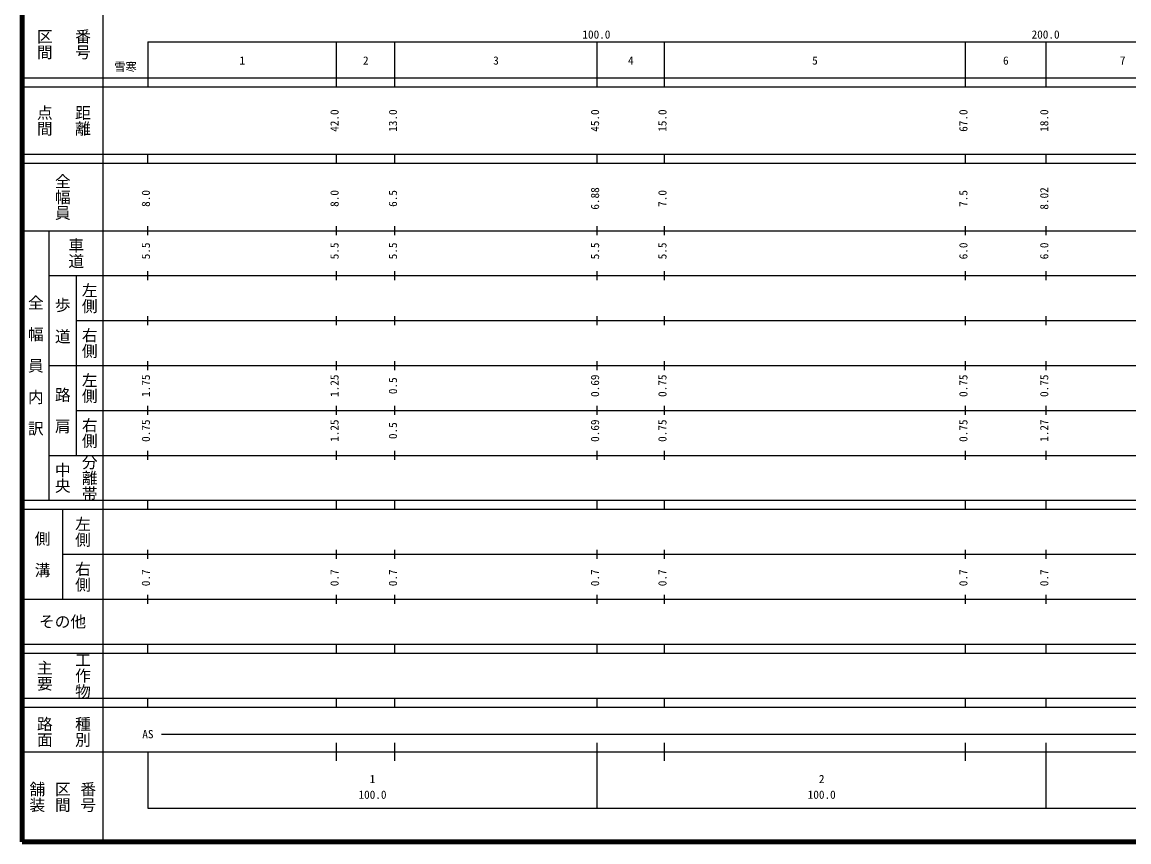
# Model space of a CAD drawing. Units: millimetres on the paper, enlarged 1000 times. Extents: x 40000 to 680000, y 20000 to 380000.
# Drawn here: x 40000 to 286384, y 20000 to 202409 of the extents above; entities that cross this region are included whole.
import ezdxf
from ezdxf.enums import TextEntityAlignment as Align

# ---------------------------------------------------------------- set-up
doc = ezdxf.new("R2010")
doc.units = ezdxf.units.MM
doc.header["$LTSCALE"] = 1000
doc.layers.add('M-TTL', color=2, linetype='Continuous', lineweight=140)
doc.layers.add('M-TTL-BAND', color=7, linetype='Continuous', lineweight=25)
doc.styles.add('@ＭＳ ゴシック', font='')
doc.styles.add('ＭＳ ゴシック', font='')
doc.styles.get('@ＭＳ ゴシック').set_extended_font_data('@MS Gothic')
doc.styles.get('ＭＳ ゴシック').set_extended_font_data('MS Gothic')

msp = doc.modelspace()

# ---------------------------------------------------------------- linework, layer by layer
at = {"layer": 'M-TTL'}
for p, q in [((40000, 380000), (40000, 20000)), ((40000, 20000), (680000, 20000))]:
    msp.add_line(p, q, dxfattribs=at)
at = {"layer": 'M-TTL-BAND'}
for p, q in [((58000, 370000), (58000, 20000)), ((68000, 198000), (579000, 198000)), ((68000, 198000), (68000, 188000)), ((110000, 188000), (110000, 198000)), ((123000, 188000), (123000, 198000)), ((168000, 188000), (168000, 198000)), ((183000, 188000), (183000, 198000)), ((250000, 188000), (250000, 198000)), ((268000, 188000), (268000, 198000)), ((40000, 190000), (579000, 190000)), ((40000, 188000), (579000, 188000)), ((40000, 173000), (579000, 173000)), ((68000, 171000), (68000, 173000)), ((110000, 171000), (110000, 173000)), ((123000, 171000), (123000, 173000)), ((168000, 171000), (168000, 173000)), ((183000, 171000), (183000, 173000)), ((250000, 171000), (250000, 173000)), ((268000, 171000), (268000, 173000)), ((40000, 171000), (579000, 171000)), ((40000, 156000), (579000, 156000)), ((46000, 96000), (46000, 156000)), ((68000, 155000), (68000, 157000)), ((110000, 155000), (110000, 157000)), ((123000, 155000), (123000, 157000)), ((168000, 155000), (168000, 157000)), ((183000, 155000), (183000, 157000)), ((250000, 155000), (250000, 157000)), ((268000, 155000), (268000, 157000)), ((46000, 146000), (579000, 146000)), ((52000, 146000), (52000, 106000)), ((68000, 145000), (68000, 147000)), ((110000, 145000), (110000, 147000)), ((123000, 145000), (123000, 147000)), ((168000, 145000), (168000, 147000)), ((183000, 145000), (183000, 147000)), ((250000, 145000), (250000, 147000)), ((268000, 145000), (268000, 147000)), ((52000, 136000), (579000, 136000)), ((68000, 135000), (68000, 137000)), ((110000, 135000), (110000, 137000)), ((123000, 135000), (123000, 137000)), ((168000, 135000), (168000, 137000)), ((183000, 135000), (183000, 137000)), ((250000, 135000), (250000, 137000)), ((268000, 135000), (268000, 137000)), ((46000, 126000), (579000, 126000)), ((68000, 125000), (68000, 127000)), ((110000, 125000), (110000, 127000)), ((123000, 125000), (123000, 127000)), ((168000, 125000), (168000, 127000)), ((183000, 125000), (183000, 127000)), ((250000, 125000), (250000, 127000)), ((268000, 125000), (268000, 127000)), ((52000, 116000), (579000, 116000)), ((68000, 115000), (68000, 117000)), ((110000, 115000), (110000, 117000)), ((123000, 115000), (123000, 117000)), ((168000, 115000), (168000, 117000)), ((183000, 115000), (183000, 117000)), ((250000, 115000), (250000, 117000)), ((268000, 115000), (268000, 117000)), ((46000, 106000), (579000, 106000)), ((68000, 105000), (68000, 107000)), ((110000, 105000), (110000, 107000)), ((123000, 105000), (123000, 107000)), ((168000, 105000), (168000, 107000)), ((183000, 105000), (183000, 107000)), ((250000, 105000), (250000, 107000)), ((268000, 105000), (268000, 107000)), ((40000, 96000), (579000, 96000)), ((40000, 94000), (579000, 94000)), ((49000, 94000), (49000, 74000)), ((68000, 94000), (68000, 96000)), ((110000, 94000), (110000, 96000)), ((123000, 94000), (123000, 96000)), ((168000, 94000), (168000, 96000)), ((183000, 94000), (183000, 96000)), ((250000, 94000), (250000, 96000)), ((268000, 94000), (268000, 96000)), ((49000, 84000), (579000, 84000)), ((68000, 83000), (68000, 85000)), ((110000, 83000), (110000, 85000)), ((123000, 83000), (123000, 85000)), ((168000, 83000), (168000, 85000)), ((183000, 83000), (183000, 85000)), ((250000, 83000), (250000, 85000)), ((268000, 83000), (268000, 85000)), ((40000, 74000), (579000, 74000)), ((68000, 73000), (68000, 75000)), ((110000, 73000), (110000, 75000)), ((123000, 73000), (123000, 75000)), ((168000, 73000), (168000, 75000)), ((183000, 73000), (183000, 75000)), ((250000, 73000), (250000, 75000)), ((268000, 73000), (268000, 75000)), ((40000, 64000), (579000, 64000)), ((40000, 62000), (579000, 62000)), ((68000, 62000), (68000, 64000)), ((110000, 62000), (110000, 64000)), ((123000, 62000), (123000, 64000)), ((168000, 62000), (168000, 64000)), ((183000, 62000), (183000, 64000)), ((250000, 62000), (250000, 64000)), ((268000, 62000), (268000, 64000)), ((40000, 52000), (579000, 52000)), ((68000, 50000), (68000, 52000)), ((110000, 50000), (110000, 52000)), ((123000, 50000), (123000, 52000)), ((168000, 50000), (168000, 52000)), ((183000, 50000), (183000, 52000)), ((250000, 50000), (250000, 52000)), ((268000, 50000), (268000, 52000)), ((40000, 50000), (579000, 50000)), ((71000, 44000), (505500, 44000)), ((110000, 38000), (110000, 42000)), ((123000, 38000), (123000, 42000)), ((168000, 27500), (168000, 42000)), ((183000, 38000), (183000, 42000)), ((250000, 38000), (250000, 42000)), ((268000, 27500), (268000, 42000)), ((40000, 40000), (579000, 40000)), ((68000, 40000), (68000, 27500)), ((68000, 27500), (579000, 27500))]:
    msp.add_line(p, q, dxfattribs=at)

# ---------------------------------------------------------------- texts
at = {"layer": 'M-TTL-BAND', "style": '@ＭＳ ゴシック'}
for s, p in [('区間', (45000, 197500)), ('番号', (53500, 197500)), ('点間', (45000, 180500)), ('距離', (53500, 180500)), ('全幅員', (49000, 163500)), ('車道', (52000, 151000)), ('左側', (55000, 141000)), ('全\u3000幅\u3000員\u3000内\u3000訳', (43000, 126000)), ('歩\u3000道', (49000, 136000)), ('右側', (55000, 131000)), ('左側', (55000, 121000)), ('路\u3000肩', (49000, 116000)), ('右側', (55000, 111000)), ('分離帯', (55000, 101000)), ('中央', (49000, 101000)), ('左側', (53500, 89000)), ('側\u3000溝', (44500, 84000)), ('右側', (53500, 79000)), ('工作物', (53500, 57000)), ('主要', (45000, 57000)), ('路面', (45000, 44500)), ('種別', (53500, 44500)), ('舗装', (43333, 30000)), ('区間', (49000, 30000)), ('番号', (54667, 30000))]:
    msp.add_text(s, height=2566, rotation=270, dxfattribs=at).set_placement(p, align=Align.MIDDLE_CENTER)
at = {"layer": 'M-TTL-BAND', "style": 'ＭＳ ゴシック'}
for s, p in [('100.0', (167844, 198195)), ('200.0', (267844, 198195)), ('1', (89000, 192405)), ('2', (116500, 192405)), ('3', (145500, 192405)), ('4', (175500, 192405)), ('5', (216500, 192405)), ('6', (259000, 192405)), ('7', (285000, 192405)), ('AS', (68000, 42500)), ('1', (118000, 32523)), ('2', (218000, 32523)), ('100.0', (118000, 29033)), ('100.0', (218000, 29033))]:
    msp.add_text(s, height=1833, dxfattribs=at).set_placement(p, align=Align.BOTTOM_CENTER)
msp.add_text('雪寒', height=1833, dxfattribs=at).set_placement((65500, 191000), align=Align.BOTTOM_RIGHT)
for s, p in [('42.0', (111000, 180500)), ('13.0', (124000, 180500)), ('45.0', (169000, 180500)), ('15.0', (184000, 180500)), ('67.0', (251000, 180500)), ('18.0', (269000, 180500)), ('6.88', (169000, 163174)), ('8.02', (269000, 163174)), ('8.0', (69000, 163174)), ('8.0', (111000, 163174)), ('6.5', (124000, 163174)), ('7.0', (184000, 163174)), ('7.5', (251000, 163174)), ('5.5', (69000, 151500)), ('5.5', (111000, 151500)), ('5.5', (124000, 151500)), ('5.5', (169000, 151500)), ('5.5', (184000, 151500)), ('6.0', (251000, 151500)), ('6.0', (269000, 151500)), ('1.75', (69000, 121500)), ('1.25', (111000, 121500)), ('0.5', (124000, 121500)), ('0.69', (169000, 121500)), ('0.75', (184000, 121500)), ('0.75', (251000, 121500)), ('0.75', (269000, 121500)), ('0.75', (69000, 111500)), ('1.25', (111000, 111500)), ('0.69', (169000, 111500)), ('0.75', (184000, 111500)), ('0.75', (251000, 111500)), ('1.27', (269000, 111500)), ('0.5', (124000, 111500)), ('0.7', (69000, 78764)), ('0.7', (111000, 78764)), ('0.7', (124000, 78764)), ('0.7', (169000, 78764)), ('0.7', (184000, 78764)), ('0.7', (251000, 78764)), ('0.7', (269000, 78764))]:
    msp.add_text(s, height=1833, rotation=90, dxfattribs=at).set_placement(p, align=Align.BOTTOM_CENTER)
msp.add_text('その他', height=2566, dxfattribs=at).set_placement((49000, 69000), align=Align.MIDDLE_CENTER)

doc.saveas('drawing.dxf')
